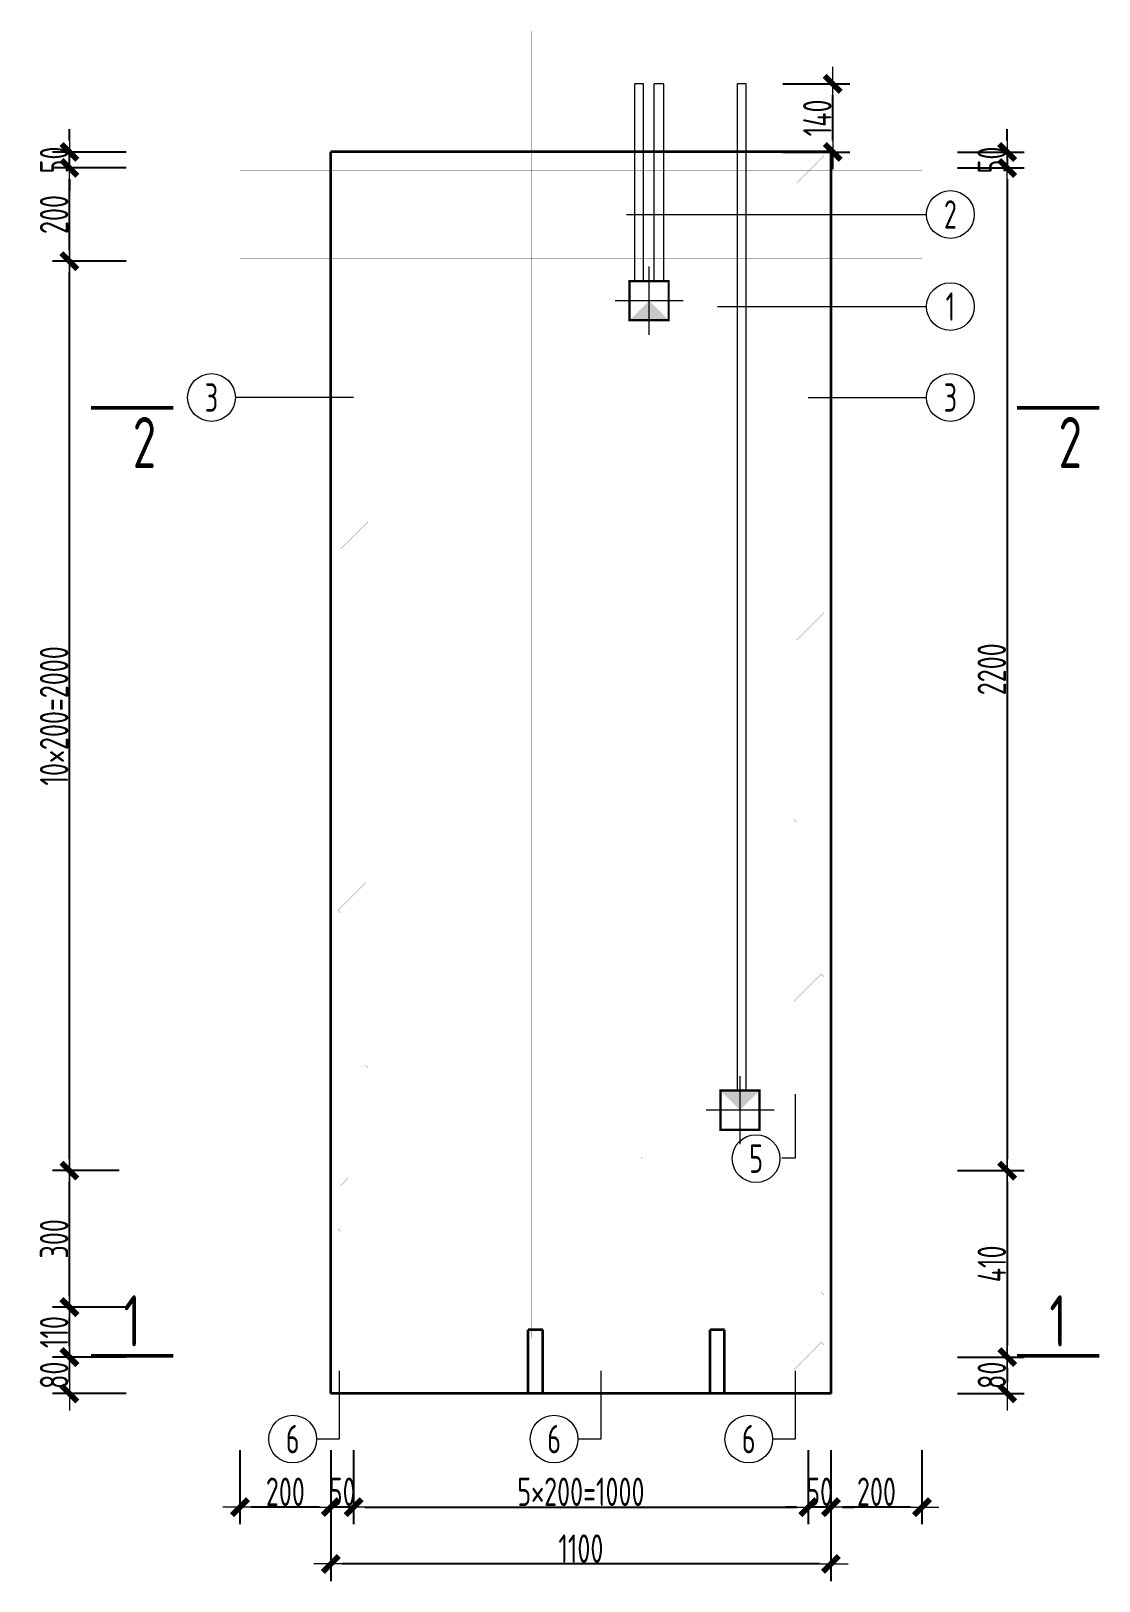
# Model space of a CAD drawing. Extents: x -85320 to 1679916, y -1321939 to 627.
# Drawn here: x 1095099 to 1104495, y -1101466 to -1087832 of the extents above; entities that cross this region are included whole.
import ezdxf
from ezdxf.enums import TextEntityAlignment as Align

# ---------------------------------------------------------------- set-up
doc = ezdxf.new("R2010")
doc.units = 0
doc.header["$LTSCALE"] = 1000
doc.linetypes.add('DOTE', pattern=[2.42, 2, -0.2, 0.02, -0.2])
for name, color, linetype in [('DIAN BOX', 7, 'Continuous'), ('图名', 85, 'Continuous'), ('砼墙', 3, 'Continuous')]:
    doc.layers.add(name, color=color, linetype=linetype)
for name, color, linetype, lineweight in [('WCOL', 7, 'Continuous', 0), ('直线', 7, 'Continuous', 18), ('预制墙墙身水平筋', 130, 'Continuous', 18), ('预制墙墙身纵向受力筋', 1, 'Continuous', 18), ('预制墙墙身纵向非受力筋', 94, 'Continuous', 18), ('预制墙墙身附加筋', 94, 'Continuous', 18), ('预制墙拉筋', 130, 'Continuous', 18), ('预制墙详图标注', 3, 'Continuous', 18), ('预制墙详图轮廓', 3, 'Continuous', 35)]:
    doc.layers.add(name, color=color, linetype=linetype, lineweight=lineweight)
doc.styles.add('样式 1', font='yjkeng.shx', dxfattribs={"width": 0.7, "bigfont": 'yjkchn.shx'})
doc.styles.add('样式 2', font='yjkeng.shx', dxfattribs={"width": 0.7, "bigfont": 'yjkchn.shx'})
doc.dimstyles.new('盈建科结构', dxfattribs={"dimscale": 100, "dimtxt": 2.5, "dimasz": 1, "dimexe": 1.5, "dimexo": 0.625, "dimgap": 0.1, "dimtad": 1, "dimdec": 0, "dimrnd": 1, "dimzin": 0, "dimdsep": 46, "dimtxsty": '样式 1', "dimblk": '_yjkbk', "dimblk1": 'ARCHTICK', "dimblk2": 'ARCHTICK', "dimcen": 0.09, "dimadec": 0, "dimazin": 0, "dimtfac": 1, "dimtdec": 4, "dimtix": 1, "dimtmove": 2, "dimatfit": 3, "dimfxl": 1, "dimtolj": 1, "dimtzin": 0, "dimarcsym": 0})

# ---------------------------------------------------------------- blocks, each defined once
blk = doc.blocks.new('_yjkbk')
blk.add_line((-1, 0), (1.5, 0))
blk.add_lwpolyline([(-0.7, -0.7, 0.5, 0.5, 0), (0.7, 0.7, 0.5, 0.5, 0)], format="xyseb")
blk = doc.blocks.new('*D3466')
at = {"layer": 'Defpoints', "color": 0, "transparency": 16777216}
for p in [(1102137, -1100316), (1102937, -1100316), (1102137, -1100816)]:
    blk.add_point(p, dxfattribs=at)
at = {"layer": '预制墙详图标注', "color": 0, "lineweight": -2, "transparency": 16777216}
for p, q in [((1102137, -1100316), (1102137, -1100966)), ((1102937, -1100316), (1102937, -1100966)), ((1102837, -1100816), (1102237, -1100816))]:
    blk.add_line(p, q, dxfattribs=at)
at = {"layer": '预制墙详图标注', "color": 0, "lineweight": -2, "transparency": 16777216, "xscale": 100, "yscale": 100, "zscale": 100, "rotation": 180}
blk.add_blockref('_yjkbk', (1102137, -1100816), dxfattribs=at)
at = {"layer": '预制墙详图标注', "color": 0, "lineweight": -2, "transparency": 16777216, "xscale": 100, "yscale": 100, "zscale": 100}
blk.add_blockref('_yjkbk', (1102937, -1100816), dxfattribs=at)
at = {"layer": '预制墙详图标注', "color": 0, "transparency": 16777216, "insert": (1102537, -1100806), "char_height": 250, "attachment_point": 8, "style": '样式 1'}
blk.add_mtext('\\A1;200', dxfattribs=at)
blk = doc.blocks.new('_ArchTick')
at = {"color": 0, "linetype": 'ByBlock', "const_width": 0.4}
blk.add_lwpolyline([(-0.5, -0.5), (0.5, 0.5)], dxfattribs=at)
blk = doc.blocks.new('*D3426')
at = {"layer": 'Defpoints', "color": 0, "transparency": 16777216}
for p in [(1101937, -1100316), (1102137, -1100316), (1101937, -1100816)]:
    blk.add_point(p, dxfattribs=at)
at = {"layer": '预制墙详图标注', "color": 0, "lineweight": -2, "transparency": 16777216}
for p, q in [((1101937, -1100316), (1101937, -1100966)), ((1102137, -1100316), (1102137, -1100966)), ((1101837, -1100816), (1101737, -1100816)), ((1102137, -1100816), (1101937, -1100816)), ((1102237, -1100816), (1102337, -1100816))]:
    blk.add_line(p, q, dxfattribs=at)
at = {"layer": '预制墙详图标注', "color": 0, "lineweight": -2, "transparency": 16777216, "xscale": 100, "yscale": 100, "zscale": 100}
blk.add_blockref('_yjkbk', (1101937, -1100816), dxfattribs=at)
at = {"layer": '预制墙详图标注', "color": 0, "lineweight": -2, "transparency": 16777216, "xscale": 100, "yscale": 100, "zscale": 100, "rotation": 180}
blk.add_blockref('_yjkbk', (1102137, -1100816), dxfattribs=at)
at = {"layer": '预制墙详图标注', "color": 0, "transparency": 16777216, "insert": (1102037, -1100806), "char_height": 250, "attachment_point": 8, "style": '样式 1'}
blk.add_mtext('\\A1;50', dxfattribs=at)
blk = doc.blocks.new('*D3427')
at = {"layer": 'Defpoints', "color": 0, "transparency": 16777216}
for p in [(1097937, -1100316), (1101937, -1100316), (1101937, -1100816)]:
    blk.add_point(p, dxfattribs=at)
at = {"layer": '预制墙详图标注', "color": 0, "lineweight": -2, "transparency": 16777216}
for p, q in [((1097937, -1100378), (1097937, -1100966)), ((1101937, -1100378), (1101937, -1100966)), ((1098037, -1100816), (1101837, -1100816))]:
    blk.add_line(p, q, dxfattribs=at)
at = {"layer": '预制墙详图标注', "color": 0, "lineweight": -2, "transparency": 16777216, "xscale": 100, "yscale": 100, "zscale": 100, "rotation": 180}
blk.add_blockref('_yjkbk', (1097937, -1100816), dxfattribs=at)
at = {"layer": '预制墙详图标注', "color": 0, "lineweight": -2, "transparency": 16777216, "xscale": 100, "yscale": 100, "zscale": 100}
blk.add_blockref('_yjkbk', (1101937, -1100816), dxfattribs=at)
at = {"layer": '预制墙详图标注', "color": 0, "transparency": 16777216, "insert": (1099937, -1100806), "char_height": 250, "attachment_point": 8, "style": '样式 1'}
blk.add_mtext('\\A1;5×200=1000', dxfattribs=at)
blk = doc.blocks.new('*D3428')
at = {"layer": 'Defpoints', "color": 0, "transparency": 16777216}
for p in [(1097737, -1100316), (1097937, -1100316), (1097737, -1100816)]:
    blk.add_point(p, dxfattribs=at)
at = {"layer": '预制墙详图标注', "color": 0, "lineweight": -2, "transparency": 16777216}
for p, q in [((1097737, -1100316), (1097737, -1100966)), ((1097937, -1100316), (1097937, -1100966)), ((1097637, -1100816), (1097537, -1100816)), ((1097937, -1100816), (1097737, -1100816)), ((1098037, -1100816), (1098137, -1100816))]:
    blk.add_line(p, q, dxfattribs=at)
at = {"layer": '预制墙详图标注', "color": 0, "lineweight": -2, "transparency": 16777216, "xscale": 100, "yscale": 100, "zscale": 100}
blk.add_blockref('_yjkbk', (1097737, -1100816), dxfattribs=at)
at = {"layer": '预制墙详图标注', "color": 0, "lineweight": -2, "transparency": 16777216, "xscale": 100, "yscale": 100, "zscale": 100, "rotation": 180}
blk.add_blockref('_yjkbk', (1097937, -1100816), dxfattribs=at)
at = {"layer": '预制墙详图标注', "color": 0, "transparency": 16777216, "insert": (1097837, -1100806), "char_height": 250, "attachment_point": 8, "style": '样式 1'}
blk.add_mtext('\\A1;50', dxfattribs=at)
blk = doc.blocks.new('*D3429')
at = {"layer": 'Defpoints', "color": 0, "transparency": 16777216}
for p in [(1096937, -1100316), (1097737, -1100316), (1096937, -1100816)]:
    blk.add_point(p, dxfattribs=at)
at = {"layer": '预制墙详图标注', "color": 0, "lineweight": -2, "transparency": 16777216}
for p, q in [((1096937, -1100316), (1096937, -1100966)), ((1097737, -1100316), (1097737, -1100966)), ((1097637, -1100816), (1097037, -1100816))]:
    blk.add_line(p, q, dxfattribs=at)
at = {"layer": '预制墙详图标注', "color": 0, "lineweight": -2, "transparency": 16777216, "xscale": 100, "yscale": 100, "zscale": 100, "rotation": 180}
blk.add_blockref('_yjkbk', (1096937, -1100816), dxfattribs=at)
at = {"layer": '预制墙详图标注', "color": 0, "lineweight": -2, "transparency": 16777216, "xscale": 100, "yscale": 100, "zscale": 100}
blk.add_blockref('_yjkbk', (1097737, -1100816), dxfattribs=at)
at = {"layer": '预制墙详图标注', "color": 0, "transparency": 16777216, "insert": (1097337, -1100806), "char_height": 250, "attachment_point": 8, "style": '样式 1'}
blk.add_mtext('\\A1;200', dxfattribs=at)
blk = doc.blocks.new('*D3435')
at = {"layer": 'Defpoints', "color": 0, "transparency": 16777216}
for p in [(1097737, -1100816), (1102137, -1100816), (1097737, -1101316)]:
    blk.add_point(p, dxfattribs=at)
at = {"layer": '预制墙详图标注', "color": 0, "lineweight": -2, "transparency": 16777216}
for p, q in [((1097737, -1100878), (1097737, -1101466)), ((1102137, -1100878), (1102137, -1101466)), ((1102037, -1101316), (1097837, -1101316))]:
    blk.add_line(p, q, dxfattribs=at)
at = {"layer": '预制墙详图标注', "color": 0, "lineweight": -2, "transparency": 16777216, "xscale": 100, "yscale": 100, "zscale": 100, "rotation": 180}
blk.add_blockref('_yjkbk', (1097737, -1101316), dxfattribs=at)
at = {"layer": '预制墙详图标注', "color": 0, "lineweight": -2, "transparency": 16777216, "xscale": 100, "yscale": 100, "zscale": 100}
blk.add_blockref('_yjkbk', (1102137, -1101316), dxfattribs=at)
at = {"layer": '预制墙详图标注', "color": 0, "transparency": 16777216, "insert": (1099937, -1101306), "char_height": 250, "attachment_point": 8, "style": '样式 1'}
blk.add_mtext('\\A1;1100', dxfattribs=at)
blk = doc.blocks.new('*D3436')
at = {"layer": 'Defpoints', "color": 0, "transparency": 16777216}
for p in [(1103187, -1099496), (1103187, -1099816), (1103687, -1099816)]:
    blk.add_point(p, dxfattribs=at)
at = {"layer": '预制墙详图标注', "color": 0, "lineweight": -2, "transparency": 16777216}
for p, q in [((1103250, -1099496), (1103837, -1099496)), ((1103687, -1099596), (1103687, -1099716)), ((1103250, -1099816), (1103837, -1099816))]:
    blk.add_line(p, q, dxfattribs=at)
at = {"layer": '预制墙详图标注', "color": 0, "lineweight": -2, "transparency": 16777216, "xscale": 100, "yscale": 100, "zscale": 100}
for p, rotation in [((1103687, -1099496), 90), ((1103687, -1099816), 270)]:
    blk.add_blockref('_yjkbk', p, dxfattribs=dict(at, rotation=rotation))
at = {"layer": '预制墙详图标注', "color": 0, "transparency": 16777216, "insert": (1103677, -1099656), "char_height": 250, "attachment_point": 8, "rotation": 90, "style": '样式 1'}
blk.add_mtext('\\A1;80', dxfattribs=at)
blk = doc.blocks.new('*D3437')
at = {"layer": 'Defpoints', "color": 0, "transparency": 16777216}
for p in [(1103187, -1097856), (1103187, -1099496), (1103687, -1099496)]:
    blk.add_point(p, dxfattribs=at)
at = {"layer": '预制墙详图标注', "color": 0, "lineweight": -2, "transparency": 16777216}
for p, q in [((1103250, -1097856), (1103837, -1097856)), ((1103687, -1097956), (1103687, -1099396)), ((1103250, -1099496), (1103837, -1099496))]:
    blk.add_line(p, q, dxfattribs=at)
at = {"layer": '预制墙详图标注', "color": 0, "lineweight": -2, "transparency": 16777216, "xscale": 100, "yscale": 100, "zscale": 100}
for p, rotation in [((1103687, -1097856), 90), ((1103687, -1099496), 270)]:
    blk.add_blockref('_yjkbk', p, dxfattribs=dict(at, rotation=rotation))
at = {"layer": '预制墙详图标注', "color": 0, "transparency": 16777216, "insert": (1103677, -1098676), "char_height": 250, "attachment_point": 8, "rotation": 90, "style": '样式 1'}
blk.add_mtext('\\A1;410', dxfattribs=at)
blk = doc.blocks.new('*D3438')
at = {"layer": 'Defpoints', "color": 0, "transparency": 16777216}
for p in [(1095437, -1099496), (1095937, -1099496), (1095937, -1099816)]:
    blk.add_point(p, dxfattribs=at)
at = {"layer": '预制墙详图标注', "color": 0, "lineweight": -2, "transparency": 16777216}
for p, q in [((1095937, -1099496), (1095287, -1099496)), ((1095437, -1099716), (1095437, -1099596)), ((1095937, -1099816), (1095287, -1099816))]:
    blk.add_line(p, q, dxfattribs=at)
at = {"layer": '预制墙详图标注', "color": 0, "lineweight": -2, "transparency": 16777216, "xscale": 100, "yscale": 100, "zscale": 100}
for p, rotation in [((1095437, -1099496), 90), ((1095437, -1099816), 270)]:
    blk.add_blockref('_yjkbk', p, dxfattribs=dict(at, rotation=rotation))
at = {"layer": '预制墙详图标注', "color": 0, "transparency": 16777216, "insert": (1095427, -1099656), "char_height": 250, "attachment_point": 8, "rotation": 90, "style": '样式 1'}
blk.add_mtext('\\A1;80', dxfattribs=at)
blk = doc.blocks.new('*D3439')
at = {"layer": 'Defpoints', "color": 0, "transparency": 16777216}
for p in [(1095437, -1099056), (1095937, -1099056), (1095937, -1099496)]:
    blk.add_point(p, dxfattribs=at)
at = {"layer": '预制墙详图标注', "color": 0, "lineweight": -2, "transparency": 16777216}
for p, q in [((1095937, -1099056), (1095287, -1099056)), ((1095437, -1099396), (1095437, -1099156)), ((1095937, -1099496), (1095287, -1099496))]:
    blk.add_line(p, q, dxfattribs=at)
at = {"layer": '预制墙详图标注', "color": 0, "lineweight": -2, "transparency": 16777216, "xscale": 100, "yscale": 100, "zscale": 100}
for p, rotation in [((1095437, -1099056), 90), ((1095437, -1099496), 270)]:
    blk.add_blockref('_yjkbk', p, dxfattribs=dict(at, rotation=rotation))
at = {"layer": '预制墙详图标注', "color": 0, "transparency": 16777216, "insert": (1095427, -1099276), "char_height": 250, "attachment_point": 8, "rotation": 90, "style": '样式 1'}
blk.add_mtext('\\A1;110', dxfattribs=at)
blk = doc.blocks.new('*D3440')
at = {"layer": 'Defpoints', "color": 0, "transparency": 16777216}
for p in [(1095437, -1097856), (1095937, -1097856), (1095937, -1099056)]:
    blk.add_point(p, dxfattribs=at)
at = {"layer": '预制墙详图标注', "color": 0, "lineweight": -2, "transparency": 16777216}
for p, q in [((1095875, -1097856), (1095287, -1097856)), ((1095437, -1098956), (1095437, -1097956)), ((1095875, -1099056), (1095287, -1099056))]:
    blk.add_line(p, q, dxfattribs=at)
at = {"layer": '预制墙详图标注', "color": 0, "lineweight": -2, "transparency": 16777216, "xscale": 100, "yscale": 100, "zscale": 100}
for p, rotation in [((1095437, -1097856), 90), ((1095437, -1099056), 270)]:
    blk.add_blockref('_yjkbk', p, dxfattribs=dict(at, rotation=rotation))
at = {"layer": '预制墙详图标注', "color": 0, "transparency": 16777216, "insert": (1095427, -1098456), "char_height": 250, "attachment_point": 8, "rotation": 90, "style": '样式 1'}
blk.add_mtext('\\A1;300', dxfattribs=at)
blk = doc.blocks.new('*D3441')
at = {"layer": 'Defpoints', "color": 0, "transparency": 16777216}
for p in [(1095437, -1089856), (1095937, -1089856), (1095937, -1097856)]:
    blk.add_point(p, dxfattribs=at)
at = {"layer": '预制墙详图标注', "color": 0, "lineweight": -2, "transparency": 16777216}
for p, q in [((1095875, -1089856), (1095287, -1089856)), ((1095437, -1097756), (1095437, -1089956)), ((1095875, -1097856), (1095287, -1097856))]:
    blk.add_line(p, q, dxfattribs=at)
at = {"layer": '预制墙详图标注', "color": 0, "lineweight": -2, "transparency": 16777216, "xscale": 100, "yscale": 100, "zscale": 100}
for p, rotation in [((1095437, -1089856), 90), ((1095437, -1097856), 270)]:
    blk.add_blockref('_yjkbk', p, dxfattribs=dict(at, rotation=rotation))
at = {"layer": '预制墙详图标注', "color": 0, "transparency": 16777216, "insert": (1095427, -1093856), "char_height": 250, "attachment_point": 8, "rotation": 90, "style": '样式 1'}
blk.add_mtext('\\A1;10×200=2000', dxfattribs=at)
blk = doc.blocks.new('线盒')
at = {"layer": 'DIAN BOX'}
h = blk.add_hatch(color=256, dxfattribs=at)
h.dxf.hatch_style = 1
h.paths.add_polyline_path([(1465682, -670175), (1465854, -670347), (1465510, -670347)])
at = {"color": 6, "const_width": 20}
blk.add_lwpolyline([(1465510, -670003), (1465854, -670003), (1465854, -670347), (1465510, -670347), (1465510, -670003)], dxfattribs=at)
at = {"layer": 'WCOL', "color": 4, "linetype": 'DOTE'}
for p, q in [((1465682, -670475), (1465682, -669876)), ((1465383, -670175), (1465982, -670175))]:
    blk.add_line(p, q, dxfattribs=at)
at = {"layer": 'WCOL', "color": 5}
blk.add_lwpolyline([(1465510, -670347), (1465854, -670347), (1465854, -670003), (1465510, -670003)], close=True, dxfattribs=at)
blk = doc.blocks.new('线盒反')
at = {"layer": 'DIAN BOX'}
h = blk.add_hatch(color=256, dxfattribs=at)
h.dxf.hatch_style = 1
h.paths.add_polyline_path([(1384986, -744413), (1384814, -744241), (1385158, -744241)])
at = {"color": 6, "const_width": 20}
blk.add_lwpolyline([(1384814, -744241), (1384814, -744241), (1385158, -744241), (1385158, -744585), (1384814, -744585), (1384814, -744241)], dxfattribs=at)
at = {"layer": 'WCOL', "color": 4, "linetype": 'DOTE'}
for p, q in [((1384986, -744712), (1384986, -744113)), ((1385286, -744413), (1384687, -744413))]:
    blk.add_line(p, q, dxfattribs=at)
at = {"layer": 'WCOL', "color": 5}
blk.add_lwpolyline([(1385158, -744585), (1384814, -744585), (1384814, -744241), (1385158, -744241)], close=True, dxfattribs=at)
blk = doc.blocks.new('*D3401')
at = {"layer": 'Defpoints', "color": 0, "transparency": 16777216}
for p in [(1095437, -1089036), (1095937, -1089036), (1095937, -1089856)]:
    blk.add_point(p, dxfattribs=at)
at = {"layer": '预制墙详图标注', "color": 0, "lineweight": -2, "transparency": 16777216}
for p, q in [((1095937, -1089036), (1095287, -1089036)), ((1095437, -1089756), (1095437, -1089136)), ((1095937, -1089856), (1095287, -1089856))]:
    blk.add_line(p, q, dxfattribs=at)
at = {"layer": '预制墙详图标注', "color": 0, "lineweight": -2, "transparency": 16777216, "xscale": 100, "yscale": 100, "zscale": 100}
for p, rotation in [((1095437, -1089036), 90), ((1095437, -1089856), 270)]:
    blk.add_blockref('_yjkbk', p, dxfattribs=dict(at, rotation=rotation))
at = {"layer": '预制墙详图标注', "color": 0, "transparency": 16777216, "insert": (1095427, -1089446), "char_height": 250, "attachment_point": 8, "rotation": 90, "style": '样式 1'}
blk.add_mtext('\\A1;200', dxfattribs=at)
blk = doc.blocks.new('*D3402')
at = {"layer": 'Defpoints', "color": 0, "transparency": 16777216}
for p in [(1095437, -1088896), (1095937, -1088896), (1095937, -1089036)]:
    blk.add_point(p, dxfattribs=at)
at = {"layer": '预制墙详图标注', "color": 0, "lineweight": -2, "transparency": 16777216}
for p, q in [((1095437, -1088796), (1095437, -1088696)), ((1095937, -1088896), (1095287, -1088896)), ((1095437, -1089036), (1095437, -1088896)), ((1095937, -1089036), (1095287, -1089036)), ((1095437, -1089136), (1095437, -1089236))]:
    blk.add_line(p, q, dxfattribs=at)
at = {"layer": '预制墙详图标注', "color": 0, "lineweight": -2, "transparency": 16777216, "xscale": 100, "yscale": 100, "zscale": 100}
for p, rotation in [((1095437, -1088896), 270), ((1095437, -1089036), 90)]:
    blk.add_blockref('_yjkbk', p, dxfattribs=dict(at, rotation=rotation))
at = {"layer": '预制墙详图标注', "color": 0, "transparency": 16777216, "insert": (1095427, -1088966), "char_height": 250, "attachment_point": 8, "rotation": 90, "style": '样式 1'}
blk.add_mtext('\\A1;50', dxfattribs=at)
blk = doc.blocks.new('*D3406')
at = {"layer": 'Defpoints', "color": 0, "transparency": 16777216}
for p in [(1103187, -1089036), (1103187, -1097856), (1103687, -1097856)]:
    blk.add_point(p, dxfattribs=at)
at = {"layer": '预制墙详图标注', "color": 0, "lineweight": -2, "transparency": 16777216}
for p, q in [((1103250, -1089036), (1103837, -1089036)), ((1103687, -1089136), (1103687, -1097756)), ((1103250, -1097856), (1103837, -1097856))]:
    blk.add_line(p, q, dxfattribs=at)
at = {"layer": '预制墙详图标注', "color": 0, "lineweight": -2, "transparency": 16777216, "xscale": 100, "yscale": 100, "zscale": 100}
for p, rotation in [((1103687, -1089036), 90), ((1103687, -1097856), 270)]:
    blk.add_blockref('_yjkbk', p, dxfattribs=dict(at, rotation=rotation))
at = {"layer": '预制墙详图标注', "color": 0, "transparency": 16777216, "insert": (1103677, -1093446), "char_height": 250, "attachment_point": 8, "rotation": 90, "style": '样式 1'}
blk.add_mtext('\\A1;2200', dxfattribs=at)
blk = doc.blocks.new('*D3407')
at = {"layer": 'Defpoints', "color": 0, "transparency": 16777216}
for p in [(1103187, -1088896), (1103187, -1089036), (1103687, -1089036)]:
    blk.add_point(p, dxfattribs=at)
at = {"layer": '预制墙详图标注', "color": 0, "lineweight": -2, "transparency": 16777216}
for p, q in [((1103687, -1088796), (1103687, -1088696)), ((1103250, -1088896), (1103837, -1088896)), ((1103687, -1088896), (1103687, -1089036)), ((1103250, -1089036), (1103837, -1089036)), ((1103687, -1089136), (1103687, -1089236))]:
    blk.add_line(p, q, dxfattribs=at)
at = {"layer": '预制墙详图标注', "color": 0, "lineweight": -2, "transparency": 16777216, "xscale": 100, "yscale": 100, "zscale": 100}
for p, rotation in [((1103687, -1088896), 270), ((1103687, -1089036), 90)]:
    blk.add_blockref('_yjkbk', p, dxfattribs=dict(at, rotation=rotation))
at = {"layer": '预制墙详图标注', "color": 0, "transparency": 16777216, "insert": (1103677, -1088966), "char_height": 250, "attachment_point": 8, "rotation": 90, "style": '样式 1'}
blk.add_mtext('\\A1;50', dxfattribs=at)
blk = doc.blocks.new('*D3415')
at = {"layer": 'Defpoints', "color": 0, "transparency": 16777216}
for p in [(1101652, -1088296), (1102152, -1088296), (1101652, -1088896)]:
    blk.add_point(p, dxfattribs=at)
at = {"layer": '预制墙详图标注', "color": 0, "lineweight": -2, "transparency": 16777216}
for p, q in [((1101714, -1088296), (1102302, -1088296)), ((1102152, -1088796), (1102152, -1088396)), ((1101714, -1088896), (1102302, -1088896))]:
    blk.add_line(p, q, dxfattribs=at)
at = {"layer": '预制墙详图标注', "color": 0, "lineweight": -2, "transparency": 16777216, "xscale": 100, "yscale": 100, "zscale": 100}
for p, rotation in [((1102152, -1088296), 90), ((1102152, -1088896), 270)]:
    blk.add_blockref('_yjkbk', p, dxfattribs=dict(at, rotation=rotation))
at = {"layer": '预制墙详图标注', "color": 0, "transparency": 16777216, "insert": (1102142, -1088596), "char_height": 250, "attachment_point": 8, "rotation": 90, "style": '样式 1'}
blk.add_mtext('\\A1;140', dxfattribs=at)

msp = doc.modelspace()

# ---------------------------------------------------------------- linework, layer by layer
at = {"layer": 'WCOL', "color": 7}
for p, q in [((1100407.958, -1088295.706), (1100407.958, -1090031.706)), ((1100487.958, -1088295.706), (1100407.958, -1088295.706)), ((1100487.958, -1090031.706), (1100487.958, -1088295.706)), ((1100582.441, -1090031.706), (1100582.441, -1088295.706)), ((1100662.441, -1088295.706), (1100582.441, -1088295.706)), ((1100662.441, -1088295.706), (1100662.441, -1090031.706)), ((1101310.947, -1088295.706), (1101310.947, -1097151.706)), ((1101390.947, -1088295.706), (1101310.947, -1088295.706)), ((1101390.947, -1097151.706), (1101390.947, -1088295.706))]:
    msp.add_line(p, q, dxfattribs=at)
at = {"layer": '图名', "lineweight": 50}
for p, q in [((1096349.803, -1091145.706), (1095629.803, -1091145.706)), ((1103774.803, -1091145.706), (1104494.803, -1091145.706)), ((1096349.803, -1099483.706), (1095629.803, -1099483.706)), ((1103774.803, -1099483.706), (1104494.803, -1099483.706))]:
    msp.add_line(p, q, dxfattribs=at)
at = {"layer": '直线', "lineweight": 18}
for p, q in [((1100337.303, -1089445.429), (1102977.303, -1089445.429)), ((1101137.303, -1090255.429), (1102977.303, -1090255.429)), ((1097937.303, -1091055.429), (1096897.303, -1091055.429)), ((1101937.303, -1091055.429), (1102977.303, -1091055.429))]:
    msp.add_line(p, q, dxfattribs=at)
for points in [[(1101823.306, -1097184.113), (1101823.306, -1097745.276), (1101703.306, -1097745.276)], [(1097811.301, -1099617.703), (1097811.301, -1100217.703), (1097611.301, -1100217.703)], [(1100111.306, -1099617.703), (1100111.306, -1100217.703), (1099911.306, -1100217.703)], [(1101823.306, -1099617.703), (1101823.306, -1100217.703), (1101623.306, -1100217.703)]]:
    msp.add_lwpolyline(points, dxfattribs=at)
for centre in [(1103187.303, -1089445.429), (1103187.303, -1090255.429), (1096687.303, -1091055.429), (1103187.303, -1091055.429), (1101478.171, -1097750.706), (1097401.301, -1100217.703), (1099701.306, -1100217.703), (1101413.306, -1100217.703)]:
    msp.add_circle(centre, 210, dxfattribs=at)
at = {"layer": '砼墙', "lineweight": 35}
for p, q in [((1099473.303, -1099815.706), (1099473.303, -1099255.706)), ((1099601.303, -1099255.706), (1099473.303, -1099255.706)), ((1099601.303, -1099815.706), (1099601.303, -1099255.706)), ((1101073.303, -1099815.706), (1101073.303, -1099255.706)), ((1101201.303, -1099255.706), (1101073.303, -1099255.706)), ((1101201.303, -1099815.706), (1101201.303, -1099255.706))]:
    msp.add_line(p, q, dxfattribs=at)
at = {"layer": '预制墙墙身水平筋', "lineweight": 18, "const_width": 0.18}
for points in [[(1102800.768, -1089055.706), (1102937.303, -1089055.706), (1102937.303, -1089015.706), (1096937.303, -1089015.706), (1096937.303, -1089055.706), (1097073.839, -1089055.706), (1097073.839, -1089015.706), (1096937.303, -1089015.706), (1096937.303, -1089055.706), (1102937.303, -1089055.706), (1102937.303, -1089015.706), (1102800.768, -1089015.706)], [(1102800.768, -1089055.706), (1102937.303, -1089055.706), (1102937.303, -1089015.706), (1096937.303, -1089015.706), (1096937.303, -1089055.706), (1097073.839, -1089055.706), (1097073.839, -1089015.706), (1096937.303, -1089015.706), (1096937.303, -1089055.706), (1102937.303, -1089055.706), (1102937.303, -1089015.706), (1102800.768, -1089015.706)], [(1102800.768, -1089875.706), (1102937.303, -1089875.706), (1102937.303, -1089835.706), (1096937.303, -1089835.706), (1096937.303, -1089875.706), (1097073.839, -1089875.706), (1097073.839, -1089835.706), (1096937.303, -1089835.706), (1096937.303, -1089875.706), (1102937.303, -1089875.706), (1102937.303, -1089835.706), (1102800.768, -1089835.706)], [(1102800.768, -1089875.706), (1102937.303, -1089875.706), (1102937.303, -1089835.706), (1096937.303, -1089835.706), (1096937.303, -1089875.706), (1097073.839, -1089875.706), (1097073.839, -1089835.706), (1096937.303, -1089835.706), (1096937.303, -1089875.706), (1102937.303, -1089875.706), (1102937.303, -1089835.706), (1102800.768, -1089835.706)], [(1102800.768, -1090675.706), (1102937.303, -1090675.706), (1102937.303, -1090635.706), (1096937.303, -1090635.706), (1096937.303, -1090675.706), (1097073.839, -1090675.706), (1097073.839, -1090635.706), (1096937.303, -1090635.706), (1096937.303, -1090675.706), (1102937.303, -1090675.706), (1102937.303, -1090635.706), (1102800.768, -1090635.706)], [(1102800.768, -1090675.706), (1102937.303, -1090675.706), (1102937.303, -1090635.706), (1096937.303, -1090635.706), (1096937.303, -1090675.706), (1097073.839, -1090675.706), (1097073.839, -1090635.706), (1096937.303, -1090635.706), (1096937.303, -1090675.706), (1102937.303, -1090675.706), (1102937.303, -1090635.706), (1102800.768, -1090635.706)], [(1102800.768, -1091475.706), (1102937.303, -1091475.706), (1102937.303, -1091435.706), (1096937.303, -1091435.706), (1096937.303, -1091475.706), (1097073.839, -1091475.706), (1097073.839, -1091435.706), (1096937.303, -1091435.706), (1096937.303, -1091475.706), (1102937.303, -1091475.706), (1102937.303, -1091435.706), (1102800.768, -1091435.706)], [(1102800.768, -1091475.706), (1102937.303, -1091475.706), (1102937.303, -1091435.706), (1096937.303, -1091435.706), (1096937.303, -1091475.706), (1097073.839, -1091475.706), (1097073.839, -1091435.706), (1096937.303, -1091435.706), (1096937.303, -1091475.706), (1102937.303, -1091475.706), (1102937.303, -1091435.706), (1102800.768, -1091435.706)], [(1102800.768, -1092275.706), (1102937.303, -1092275.706), (1102937.303, -1092235.706), (1096937.303, -1092235.706), (1096937.303, -1092275.706), (1097073.839, -1092275.706), (1097073.839, -1092235.706), (1096937.303, -1092235.706), (1096937.303, -1092275.706), (1102937.303, -1092275.706), (1102937.303, -1092235.706), (1102800.768, -1092235.706)], [(1102800.768, -1092275.706), (1102937.303, -1092275.706), (1102937.303, -1092235.706), (1096937.303, -1092235.706), (1096937.303, -1092275.706), (1097073.839, -1092275.706), (1097073.839, -1092235.706), (1096937.303, -1092235.706), (1096937.303, -1092275.706), (1102937.303, -1092275.706), (1102937.303, -1092235.706), (1102800.768, -1092235.706)], [(1102800.768, -1093075.706), (1102937.303, -1093075.706), (1102937.303, -1093035.706), (1096937.303, -1093035.706), (1096937.303, -1093075.706), (1097073.839, -1093075.706), (1097073.839, -1093035.706), (1096937.303, -1093035.706), (1096937.303, -1093075.706), (1102937.303, -1093075.706), (1102937.303, -1093035.706), (1102800.768, -1093035.706)], [(1102800.768, -1093075.706), (1102937.303, -1093075.706), (1102937.303, -1093035.706), (1096937.303, -1093035.706), (1096937.303, -1093075.706), (1097073.839, -1093075.706), (1097073.839, -1093035.706), (1096937.303, -1093035.706), (1096937.303, -1093075.706), (1102937.303, -1093075.706), (1102937.303, -1093035.706), (1102800.768, -1093035.706)], [(1102800.768, -1093875.706), (1102937.303, -1093875.706), (1102937.303, -1093835.706), (1096937.303, -1093835.706), (1096937.303, -1093875.706), (1097073.839, -1093875.706), (1097073.839, -1093835.706), (1096937.303, -1093835.706), (1096937.303, -1093875.706), (1102937.303, -1093875.706), (1102937.303, -1093835.706), (1102800.768, -1093835.706)], [(1102800.768, -1093875.706), (1102937.303, -1093875.706), (1102937.303, -1093835.706), (1096937.303, -1093835.706), (1096937.303, -1093875.706), (1097073.839, -1093875.706), (1097073.839, -1093835.706), (1096937.303, -1093835.706), (1096937.303, -1093875.706), (1102937.303, -1093875.706), (1102937.303, -1093835.706), (1102800.768, -1093835.706)], [(1102800.768, -1095475.706), (1102937.303, -1095475.706), (1102937.303, -1095435.706), (1096937.303, -1095435.706), (1096937.303, -1095475.706), (1097073.839, -1095475.706), (1097073.839, -1095435.706), (1096937.303, -1095435.706), (1096937.303, -1095475.706), (1102937.303, -1095475.706), (1102937.303, -1095435.706), (1102800.768, -1095435.706)], [(1102800.768, -1095475.706), (1102937.303, -1095475.706), (1102937.303, -1095435.706), (1096937.303, -1095435.706), (1096937.303, -1095475.706), (1097073.839, -1095475.706), (1097073.839, -1095435.706), (1096937.303, -1095435.706), (1096937.303, -1095475.706), (1102937.303, -1095475.706), (1102937.303, -1095435.706), (1102800.768, -1095435.706)], [(1102800.768, -1096275.706), (1102937.303, -1096275.706), (1102937.303, -1096235.706), (1096937.303, -1096235.706), (1096937.303, -1096275.706), (1097073.839, -1096275.706), (1097073.839, -1096235.706), (1096937.303, -1096235.706), (1096937.303, -1096275.706), (1102937.303, -1096275.706), (1102937.303, -1096235.706), (1102800.768, -1096235.706)], [(1102800.768, -1096275.706), (1102937.303, -1096275.706), (1102937.303, -1096235.706), (1096937.303, -1096235.706), (1096937.303, -1096275.706), (1097073.839, -1096275.706), (1097073.839, -1096235.706), (1096937.303, -1096235.706), (1096937.303, -1096275.706), (1102937.303, -1096275.706), (1102937.303, -1096235.706), (1102800.768, -1096235.706)], [(1102800.768, -1097075.706), (1102937.303, -1097075.706), (1102937.303, -1097035.706), (1096937.303, -1097035.706), (1096937.303, -1097075.706), (1097073.839, -1097075.706), (1097073.839, -1097035.706), (1096937.303, -1097035.706), (1096937.303, -1097075.706), (1102937.303, -1097075.706), (1102937.303, -1097035.706), (1102800.768, -1097035.706)], [(1102800.768, -1097075.706), (1102937.303, -1097075.706), (1102937.303, -1097035.706), (1096937.303, -1097035.706), (1096937.303, -1097075.706), (1097073.839, -1097075.706), (1097073.839, -1097035.706), (1096937.303, -1097035.706), (1096937.303, -1097075.706), (1102937.303, -1097075.706), (1102937.303, -1097035.706), (1102800.768, -1097035.706)], [(1102800.768, -1097875.706), (1102937.303, -1097875.706), (1102937.303, -1097835.706), (1096937.303, -1097835.706), (1096937.303, -1097875.706), (1097073.839, -1097875.706), (1097073.839, -1097835.706), (1096937.303, -1097835.706), (1096937.303, -1097875.706), (1102937.303, -1097875.706), (1102937.303, -1097835.706), (1102800.768, -1097835.706)], [(1102800.768, -1097875.706), (1102937.303, -1097875.706), (1102937.303, -1097835.706), (1096937.303, -1097835.706), (1096937.303, -1097875.706), (1097073.839, -1097875.706), (1097073.839, -1097835.706), (1096937.303, -1097835.706), (1096937.303, -1097875.706), (1102937.303, -1097875.706), (1102937.303, -1097835.706), (1102800.768, -1097835.706)], [(1102800.768, -1098275.706), (1102937.303, -1098275.706), (1102937.303, -1098235.706), (1096937.303, -1098235.706), (1096937.303, -1098275.706), (1097073.839, -1098275.706), (1097073.839, -1098235.706), (1096937.303, -1098235.706), (1096937.303, -1098275.706), (1102937.303, -1098275.706), (1102937.303, -1098235.706), (1102800.768, -1098235.706)], [(1102800.768, -1098275.706), (1102937.303, -1098275.706), (1102937.303, -1098235.706), (1096937.303, -1098235.706), (1096937.303, -1098275.706), (1097073.839, -1098275.706), (1097073.839, -1098235.706), (1096937.303, -1098235.706), (1096937.303, -1098275.706), (1102937.303, -1098275.706), (1102937.303, -1098235.706), (1102800.768, -1098235.706)], [(1102800.768, -1098675.706), (1102937.303, -1098675.706), (1102937.303, -1098635.706), (1096937.303, -1098635.706), (1096937.303, -1098675.706), (1097073.839, -1098675.706), (1097073.839, -1098635.706), (1096937.303, -1098635.706), (1096937.303, -1098675.706), (1102937.303, -1098675.706), (1102937.303, -1098635.706), (1102800.768, -1098635.706)], [(1102800.768, -1098675.706), (1102937.303, -1098675.706), (1102937.303, -1098635.706), (1096937.303, -1098635.706), (1096937.303, -1098675.706), (1097073.839, -1098675.706), (1097073.839, -1098635.706), (1096937.303, -1098635.706), (1096937.303, -1098675.706), (1102937.303, -1098675.706), (1102937.303, -1098635.706), (1102800.768, -1098635.706)], [(1102800.768, -1099075.706), (1102937.303, -1099075.706), (1102937.303, -1099035.706), (1096937.303, -1099035.706), (1096937.303, -1099075.706), (1097073.839, -1099075.706), (1097073.839, -1099035.706), (1096937.303, -1099035.706), (1096937.303, -1099075.706), (1102937.303, -1099075.706), (1102937.303, -1099035.706), (1102800.768, -1099035.706)], [(1102800.768, -1099075.706), (1102937.303, -1099075.706), (1102937.303, -1099035.706), (1096937.303, -1099035.706), (1096937.303, -1099075.706), (1097073.839, -1099075.706), (1097073.839, -1099035.706), (1096937.303, -1099035.706), (1096937.303, -1099075.706), (1102937.303, -1099075.706), (1102937.303, -1099035.706), (1102800.768, -1099035.706)], [(1102800.768, -1099515.706), (1102937.303, -1099515.706), (1102937.303, -1099475.706), (1096937.303, -1099475.706), (1096937.303, -1099515.706), (1097073.839, -1099515.706), (1097073.839, -1099475.706), (1096937.303, -1099475.706), (1096937.303, -1099515.706), (1102937.303, -1099515.706), (1102937.303, -1099475.706), (1102800.768, -1099475.706)], [(1102800.768, -1099515.706), (1102937.303, -1099515.706), (1102937.303, -1099475.706), (1096937.303, -1099475.706), (1096937.303, -1099515.706), (1097073.839, -1099515.706), (1097073.839, -1099475.706), (1096937.303, -1099475.706), (1096937.303, -1099515.706), (1102937.303, -1099515.706), (1102937.303, -1099475.706), (1102800.768, -1099475.706)]]:
    msp.add_lwpolyline(points, close=True, dxfattribs=at)
for points in [[(1102800.768, -1094635.706), (1096937.303, -1094635.706), (1096937.303, -1094675.706), (1097073.839, -1094675.706), (1097073.839, -1094635.706), (1096937.303, -1094635.706), (1096937.303, -1094675.706), (1102800.768, -1094675.706)], [(1102800.768, -1094635.706), (1096937.303, -1094635.706), (1096937.303, -1094675.706), (1097073.839, -1094675.706), (1097073.839, -1094635.706), (1096937.303, -1094635.706), (1096937.303, -1094675.706), (1102800.768, -1094675.706)], [(1098631.619, -1094675.706), (1102937.303, -1094675.706), (1102937.303, -1094635.706), (1102800.768, -1094635.706), (1102800.768, -1094675.706), (1102937.303, -1094675.706), (1102937.303, -1094635.706), (1098635.591, -1094635.706)], [(1098631.619, -1094675.706), (1102937.303, -1094675.706), (1102937.303, -1094635.706), (1102800.768, -1094635.706), (1102800.768, -1094675.706), (1102937.303, -1094675.706), (1102937.303, -1094635.706), (1098635.591, -1094635.706)]]:
    msp.add_lwpolyline(points, dxfattribs=at)
at = {"layer": '预制墙墙身纵向受力筋', "lineweight": 18, "const_width": 0.18}
for points in [[(1099569.303, -1099331.706), (1099569.303, -1087831.706), (1099505.303, -1087831.706), (1099505.303, -1099331.706)], [(1101169.303, -1099331.706), (1101169.303, -1087831.706), (1101105.303, -1087831.706), (1101105.303, -1099331.706)]]:
    msp.add_lwpolyline(points, close=True, dxfattribs=at)
at = {"layer": '预制墙墙身纵向非受力筋', "lineweight": 18, "const_width": 0.18}
for points in [[(1098753.303, -1099755.706), (1098753.303, -1088955.706), (1098721.303, -1088955.706), (1098721.303, -1099755.706)], [(1100353.303, -1099755.706), (1100353.303, -1088955.706), (1100321.303, -1088955.706), (1100321.303, -1099755.706)]]:
    msp.add_lwpolyline(points, close=True, dxfattribs=at)
at = {"layer": '预制墙墙身附加筋', "lineweight": 18, "const_width": 0.18}
for points in [[(1097965.303, -1099755.706), (1097965.303, -1088955.706), (1097909.303, -1088955.706), (1097909.303, -1099755.706)], [(1101965.303, -1099755.706), (1101965.303, -1088955.706), (1101909.303, -1088955.706), (1101909.303, -1099755.706)]]:
    msp.add_lwpolyline(points, close=True, dxfattribs=at)
at = {"layer": '预制墙拉筋', "lineweight": 18, "const_width": 0.18}
for points in [[(1098039.987, -1088906.39), (1097799.987, -1089146.39), (1097822.614, -1089169.017), (1098062.614, -1088929.017)], [(1100455.992, -1088906.39), (1100215.992, -1089146.39), (1100238.619, -1089169.017), (1100478.619, -1088929.017)], [(1102051.992, -1088906.39), (1101811.992, -1089146.39), (1101834.619, -1089169.017), (1102074.619, -1088929.017)], [(1098039.987, -1089726.39), (1097799.987, -1089966.39), (1097822.614, -1089989.017), (1098062.614, -1089749.017)], [(1102051.992, -1089726.39), (1101811.992, -1089966.39), (1101834.619, -1089989.017), (1102074.619, -1089749.017)], [(1098039.987, -1090526.39), (1097799.987, -1090766.39), (1097822.614, -1090789.017), (1098062.614, -1090549.017)], [(1100455.992, -1090526.39), (1100215.992, -1090766.39), (1100238.619, -1090789.017), (1100478.619, -1090549.017)], [(1102051.992, -1090526.39), (1101811.992, -1090766.39), (1101834.619, -1090789.017), (1102074.619, -1090549.017)], [(1098039.987, -1091326.39), (1097799.987, -1091566.39), (1097822.614, -1091589.017), (1098062.614, -1091349.017)], [(1102051.992, -1091326.39), (1101811.992, -1091566.39), (1101834.619, -1091589.017), (1102074.619, -1091349.017)], [(1098039.987, -1092126.39), (1097799.987, -1092366.39), (1097822.614, -1092389.017), (1098062.614, -1092149.017)], [(1102051.992, -1092126.39), (1101811.992, -1092366.39), (1101834.619, -1092389.017), (1102074.619, -1092149.017)], [(1098039.987, -1092926.39), (1097799.987, -1093166.39), (1097822.614, -1093189.017), (1098062.614, -1092949.017)], [(1100455.992, -1092926.39), (1100215.992, -1093166.39), (1100238.619, -1093189.017), (1100478.619, -1092949.017)], [(1102051.992, -1092926.39), (1101811.992, -1093166.39), (1101834.619, -1093189.017), (1102074.619, -1092949.017)], [(1098039.987, -1093726.39), (1097799.987, -1093966.39), (1097822.614, -1093989.017), (1098062.614, -1093749.017)], [(1102051.992, -1093726.39), (1101811.992, -1093966.39), (1101834.619, -1093989.017), (1102074.619, -1093749.017)], [(1098039.987, -1094526.39), (1097799.987, -1094766.39), (1097822.614, -1094789.017), (1098062.614, -1094549.017)], [(1102051.992, -1094526.39), (1101811.992, -1094766.39), (1101834.619, -1094789.017), (1102074.619, -1094549.017)], [(1098039.987, -1095326.39), (1097799.987, -1095566.39), (1097822.614, -1095589.017), (1098062.614, -1095349.017)], [(1100455.992, -1095326.39), (1100215.992, -1095566.39), (1100238.619, -1095589.017), (1100478.619, -1095349.017)], [(1102051.992, -1095326.39), (1101811.992, -1095566.39), (1101834.619, -1095589.017), (1102074.619, -1095349.017)], [(1098039.987, -1096126.39), (1097799.987, -1096366.39), (1097822.614, -1096389.017), (1098062.614, -1096149.017)], [(1102051.992, -1096126.39), (1101811.992, -1096366.39), (1101834.619, -1096389.017), (1102074.619, -1096149.017)], [(1098039.987, -1096926.39), (1097799.987, -1097166.39), (1097822.614, -1097189.017), (1098062.614, -1096949.017)], [(1102051.992, -1096926.39), (1101811.992, -1097166.39), (1101834.619, -1097189.017), (1102074.619, -1096949.017)], [(1098039.987, -1097726.39), (1097799.987, -1097966.39), (1097822.614, -1097989.017), (1098062.614, -1097749.017)], [(1100455.992, -1097726.39), (1100215.992, -1097966.39), (1100238.619, -1097989.017), (1100478.619, -1097749.017)], [(1102051.992, -1097726.39), (1101811.992, -1097966.39), (1101834.619, -1097989.017), (1102074.619, -1097749.017)], [(1098039.987, -1098126.39), (1097799.987, -1098366.39), (1097822.614, -1098389.017), (1098062.614, -1098149.017)], [(1102051.992, -1098126.39), (1101811.992, -1098366.39), (1101834.619, -1098389.017), (1102074.619, -1098149.017)], [(1098039.987, -1098526.39), (1097799.987, -1098766.39), (1097822.614, -1098789.017), (1098062.614, -1098549.017)], [(1102051.992, -1098526.39), (1101811.992, -1098766.39), (1101834.619, -1098789.017), (1102074.619, -1098549.017)], [(1098039.987, -1098926.39), (1097799.987, -1099166.39), (1097822.614, -1099189.017), (1098062.614, -1098949.017)], [(1102051.992, -1098926.39), (1101811.992, -1099166.39), (1101834.619, -1099189.017), (1102074.619, -1098949.017)], [(1098039.987, -1099366.39), (1097799.987, -1099606.39), (1097822.614, -1099629.017), (1098062.614, -1099389.017)], [(1100339.992, -1099366.39), (1100099.992, -1099606.39), (1100122.619, -1099629.017), (1100362.619, -1099389.017)], [(1102051.992, -1099366.39), (1101811.992, -1099606.39), (1101834.619, -1099629.017), (1102074.619, -1099389.017)]]:
    msp.add_lwpolyline(points, close=True, dxfattribs=at)
at = {"layer": '预制墙详图轮廓', "lineweight": 35}
for p, q in [((1102137.303, -1088895.706), (1097737.303, -1088895.706)), ((1097737.303, -1099815.706), (1097737.303, -1088895.706)), ((1102137.303, -1099815.706), (1102137.303, -1088895.706)), ((1102137.303, -1099815.706), (1097737.303, -1099815.706))]:
    msp.add_line(p, q, dxfattribs=at)

# ---------------------------------------------------------------- block references
at = {"layer": 'WCOL', "color": 7}
for name, p in [('线盒', (-365145.15, -420028.27)), ('线盒反', (-283649.045, -352911.008))]:
    msp.add_blockref(name, p, dxfattribs=at)

# ---------------------------------------------------------------- texts
at = {"layer": '图名', "linetype": 'Continuous', "style": '样式 2', "width": 0.7}
for s, p in [('2', (1096199.803, -1091676.706)), ('2', (1104344.803, -1091676.706)), ('1', (1096064.803, -1099402.706)), ('1', (1104209.803, -1099402.706))]:
    msp.add_text(s, height=450, dxfattribs=at).set_placement(p, align=Align.RIGHT)
at = {"layer": '直线', "linetype": 'Continuous', "style": '样式 1', "width": 0.7}
for s, p in [('2', (1103187.303, -1089445.429)), ('1', (1103187.303, -1090255.429)), ('3', (1096687.303, -1091055.429)), ('3', (1103187.303, -1091055.429)), ('5', (1101478.171, -1097750.706)), ('6', (1097401.301, -1100217.703)), ('6', (1099701.306, -1100217.703)), ('6', (1101413.306, -1100217.703))]:
    msp.add_text(s, height=250, dxfattribs=at).set_placement(p, align=Align.MIDDLE_CENTER)

# ---------------------------------------------------------------- dimensions: what is measured, and where the dimension line sits
at = {"layer": '预制墙详图标注'}
for p1, p2, distance, text, override, picture, middle in [((1101651.817, -1088895.706), (1101651.817, -1088295.706), -500, '140', {"dimscale": 100, "dimtxt": 2.5, "dimasz": 1, "dimexe": 1.5, "dimexo": 0.625, "dimgap": 0.1, "dimtad": 1, "dimlfac": 0.25, "dimrnd": 5, "dimdle": 0, "dimtix": 1, "dimfxlon": 0}, '*D3415', (1102016.817, -1088595.706)), ((1095937.303, -1089035.706), (1095937.303, -1088895.706), 500, '50', {"dimscale": 100, "dimtxt": 2.5, "dimasz": 1, "dimexe": 1.5, "dimexo": 0, "dimgap": 0.1, "dimtad": 1, "dimlfac": 0.25, "dimrnd": 5, "dimdle": 0, "dimfxlon": 0}, '*D3402', (1095302.303, -1088965.706)), ((1103187.303, -1088895.706), (1103187.303, -1089035.706), 500, '50', {"dimscale": 100, "dimtxt": 2.5, "dimasz": 1, "dimexe": 1.5, "dimexo": 0.625, "dimgap": 0.1, "dimtad": 1, "dimlfac": 0.25, "dimrnd": 5, "dimdle": 0, "dimtix": 1, "dimfxlon": 0}, '*D3407', (1103552.303, -1088965.706)), ((1095937.303, -1089855.706), (1095937.303, -1089035.706), 500, '200', {"dimscale": 100, "dimtxt": 2.5, "dimasz": 1, "dimexe": 1.5, "dimexo": 0, "dimgap": 0.1, "dimtad": 1, "dimlfac": 0.25, "dimrnd": 5, "dimdle": 0, "dimfxlon": 0}, '*D3401', (1095302.303, -1089445.706)), ((1103187.303, -1089035.706), (1103187.303, -1097855.706), 500, '2200', {"dimscale": 100, "dimtxt": 2.5, "dimasz": 1, "dimexe": 1.5, "dimexo": 0.625, "dimgap": 0.1, "dimtad": 1, "dimlfac": 0.25, "dimrnd": 5, "dimdle": 0, "dimtix": 1, "dimfxlon": 0}, '*D3406', (1103552.303, -1093445.706)), ((1095937.303, -1097855.706), (1095937.303, -1089855.706), 500, '10×200=2000', {"dimscale": 100, "dimtxt": 2.5, "dimasz": 1, "dimexe": 1.5, "dimexo": 0.625, "dimgap": 0.1, "dimtad": 1, "dimlfac": 0.25, "dimrnd": 5, "dimdle": 0, "dimtix": 1, "dimfxlon": 0}, '*D3441', (1095302.303, -1093855.706)), ((1095937.303, -1099055.706), (1095937.303, -1097855.706), 500, '300', {"dimscale": 100, "dimtxt": 2.5, "dimasz": 1, "dimexe": 1.5, "dimexo": 0.625, "dimgap": 0.1, "dimtad": 1, "dimlfac": 0.25, "dimrnd": 5, "dimdle": 0, "dimtix": 1, "dimfxlon": 0}, '*D3440', (1095302.303, -1098455.706)), ((1097937.303, -1100315.706), (1101937.303, -1100315.706), -500, '5×200=1000', {"dimscale": 100, "dimtxt": 2.5, "dimasz": 1, "dimexe": 1.5, "dimexo": 0.625, "dimgap": 0.1, "dimtad": 1, "dimlfac": 0.25, "dimrnd": 5, "dimdle": 0, "dimtix": 1, "dimfxlon": 0}, '*D3427', (1099937.303, -1100680.706))]:
    dim = msp.add_aligned_dim(p1=p1, p2=p2, distance=distance, text=text, dimstyle='盈建科结构', override=override, dxfattribs=at)
    dim.commit()
    dim.dimension.update_dxf_attribs({"geometry": picture, "text_midpoint": middle})
for p1, p2, override, picture, middle in [((1103187.303, -1097855.706), (1103187.303, -1099495.706), {"dimscale": 100, "dimtxt": 2.5, "dimasz": 1, "dimexe": 1.5, "dimexo": 0.625, "dimgap": 0.1, "dimtad": 1, "dimlfac": 0.25, "dimrnd": 5, "dimdle": 0, "dimtix": 1, "dimfxlon": 0}, '*D3437', (1103552.303, -1098675.706)), ((1095937.303, -1099495.706), (1095937.303, -1099055.706), {"dimscale": 100, "dimtxt": 2.5, "dimasz": 1, "dimexe": 1.5, "dimexo": 0, "dimgap": 0.1, "dimtad": 1, "dimlfac": 0.25, "dimrnd": 5, "dimdle": 0, "dimfxlon": 0}, '*D3439', (1095302.303, -1099275.706)), ((1095937.303, -1099815.706), (1095937.303, -1099495.706), {"dimscale": 100, "dimtxt": 2.5, "dimasz": 1, "dimexe": 1.5, "dimexo": 0, "dimgap": 0.1, "dimtad": 1, "dimlfac": 0.25, "dimrnd": 5, "dimdle": 0, "dimfxlon": 0}, '*D3438', (1095302.303, -1099655.706)), ((1103187.303, -1099495.706), (1103187.303, -1099815.706), {"dimscale": 100, "dimtxt": 2.5, "dimasz": 1, "dimexe": 1.5, "dimexo": 0.625, "dimgap": 0.1, "dimtad": 1, "dimlfac": 0.25, "dimrnd": 5, "dimdle": 0, "dimtix": 1, "dimfxlon": 0}, '*D3436', (1103552.303, -1099655.706)), ((1097737.303, -1100315.706), (1096937.303, -1100315.706), {"dimscale": 100, "dimtxt": 2.5, "dimasz": 1, "dimexe": 1.5, "dimexo": 0, "dimgap": 0.1, "dimtad": 1, "dimlfac": 0.25, "dimrnd": 5, "dimdle": 0, "dimfxlon": 0}, '*D3429', (1097337.303, -1100680.706)), ((1097937.303, -1100315.706), (1097737.303, -1100315.706), {"dimscale": 100, "dimtxt": 2.5, "dimasz": 1, "dimexe": 1.5, "dimexo": 0, "dimgap": 0.1, "dimtad": 1, "dimlfac": 0.25, "dimrnd": 5, "dimdle": 0, "dimfxlon": 0}, '*D3428', (1097837.303, -1100680.706)), ((1102137.303, -1100315.706), (1101937.303, -1100315.706), {"dimscale": 100, "dimtxt": 2.5, "dimasz": 1, "dimexe": 1.5, "dimexo": 0, "dimgap": 0.1, "dimtad": 1, "dimlfac": 0.25, "dimrnd": 5, "dimdle": 0, "dimfxlon": 0}, '*D3426', (1102037.303, -1100680.706)), ((1102937.303, -1100315.706), (1102137.303, -1100315.706), {"dimscale": 100, "dimtxt": 2.5, "dimasz": 1, "dimexe": 1.5, "dimexo": 0, "dimgap": 0.1, "dimtad": 1, "dimlfac": 0.25, "dimrnd": 5, "dimdle": 0, "dimfxlon": 0}, '*D3466', (1102537.303, -1100680.706)), ((1102137.303, -1100815.706), (1097737.303, -1100815.706), {"dimscale": 100, "dimtxt": 2.5, "dimasz": 1, "dimexe": 1.5, "dimexo": 0.625, "dimgap": 0.1, "dimtad": 1, "dimlfac": 0.25, "dimrnd": 5, "dimdle": 0, "dimtix": 1, "dimfxlon": 0}, '*D3435', (1099937.303, -1101180.706))]:
    dim = msp.add_aligned_dim(p1=p1, p2=p2, distance=500, dimstyle='盈建科结构', override=override, dxfattribs=at)
    dim.commit()
    dim.dimension.update_dxf_attribs({"geometry": picture, "text_midpoint": middle})

doc.saveas('drawing.dxf')
